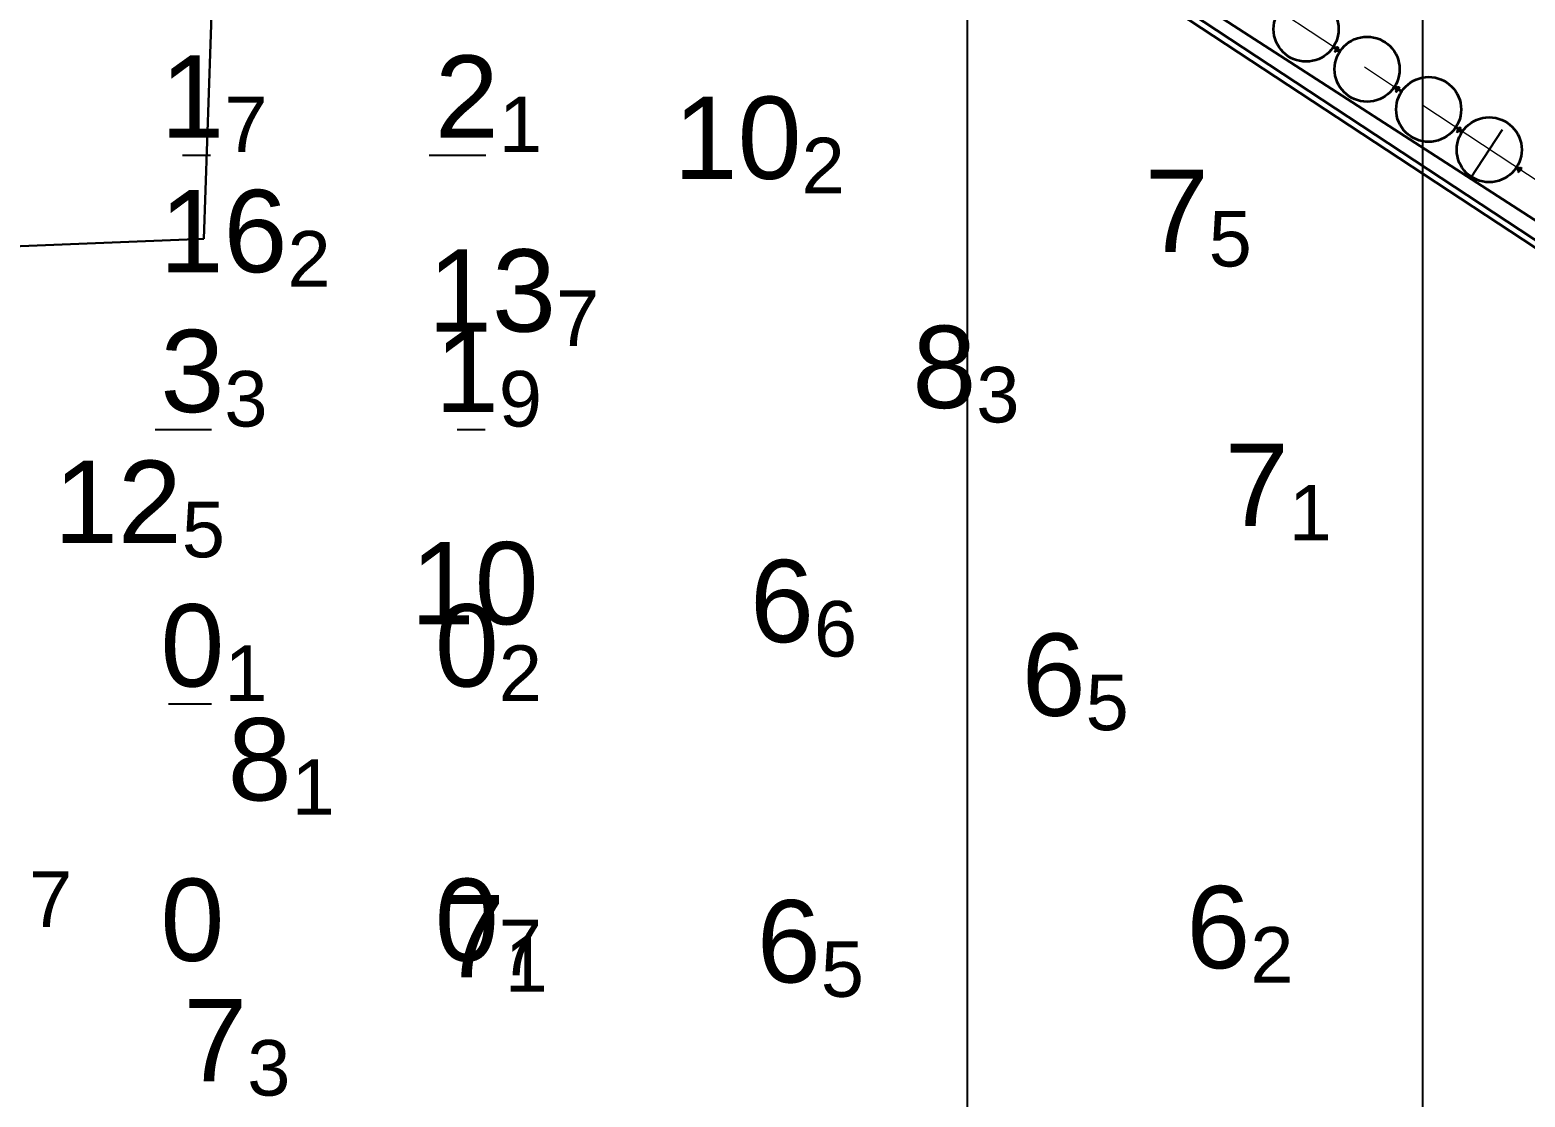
# Model space of a CAD drawing. Header units: millimetres. Extents: x 0 to 581027, y 0 to 6627194.
# Drawn here: x 580555.75 to 580588.44, y 6625676.12 to 6625699.46 of the extents above; entities that cross this region are included whole.
import ezdxf
from ezdxf.enums import TextEntityAlignment as Align

# ---------------------------------------------------------------- set-up
doc = ezdxf.new("R2010")
doc.units = ezdxf.units.MM
doc.linetypes.add('CENTERX2', pattern=[20.32, 12.7, -2.54, 2.54, -2.54])
doc.linetypes.add('CONTINOUS', pattern=[0])
doc.layers.add('Soundings_1000', color=7, linetype='Continuous', true_color=0x000000)
doc.layers.add('soundings_diff', color=7, linetype='Continuous', true_color=0x000000)
for name, color, linetype in [('tiff', 7, 'Continuous'), ('tiff17.2', 7, 'Continuous'), ('Этап 4.2 верхняя бровка', 7, 'Continuous'), ('Этап 4.2 рабочая прорезь', 7, 'Continuous'), ('Этап 5.2 верхняя бровка', 7, 'Continuous'), ('Этап 5.2 нижняя бровка', 7, 'Continuous')]:
    doc.layers.add(name, color=color, linetype=linetype)
for name, color, linetype, lineweight in [('ГР_Верх_строение', 250, 'CONTINOUS', 30), ('ГР_Причал 4_фасон_проф_2415', 80, 'Continuous', 25), ('ГР_Причал 4_ШТС7_1а', 20, 'Continuous', 35), ('ГР_Причал 5_оси', 253, 'CENTERX2', 25), ('ГР_Разбивочная ось', 2, 'CENTERX2', 13), ('ГР_Фасонный профиль 2415', 3, 'Continuous', 35), ('ГР_Фасонный профиль 2416', 60, 'Continuous', 35), ('ГР_ШТС1_1а', 4, 'Continuous', 35), ('ГР_ШТС3д_1а', 111, 'Continuous', 35)]:
    doc.layers.add(name, color=color, linetype=linetype, lineweight=lineweight)
doc.styles.get("Standard").update_dxf_attribs({"font": 'arial.ttf'})
picture_1 = doc.add_image_def('image2.tif', size_in_pixel=(3838, 2796))
picture_2 = doc.add_image_def('image3.tif', size_in_pixel=(3838, 2796))
picture_3 = doc.add_image_def('image4.tif', size_in_pixel=(2844, 2049))

msp = doc.modelspace()

# ---------------------------------------------------------------- linework, layer by layer
at = {"layer": 'Defpoints', "ltscale": 0.5, "extrusion": (-3.16225e-05, -2.58101e-05, 1), "elevation": -3.288}
for points in [[(580584.28, 6625698.98), (580584.28, 6625698.98), (580584.28, 6625698.98), (580584.28, 6625698.98), (580584.36, 6625699.1)], [(580585.62, 6625698.1), (580585.62, 6625698.1), (580585.62, 6625698.1), (580585.62, 6625698.1), (580585.7, 6625698.22)], [(580586.95, 6625697.22), (580586.95, 6625697.22), (580586.95, 6625697.22), (580586.95, 6625697.22), (580587.03, 6625697.34)], [(580588.29, 6625696.34), (580588.29, 6625696.34), (580588.29, 6625696.34), (580588.29, 6625696.34), (580588.37, 6625696.46)]]:
    msp.add_lwpolyline(points, dxfattribs=at)
at = {"layer": 'Defpoints', "ltscale": 0.5, "extrusion": (1.66525e-07, 4.28526e-05, 1), "elevation": 1.234}
msp.add_lwpolyline([(580584.28, 6625698.98), (580584.28, 6625698.98), (580584.28, 6625698.98), (580584.28, 6625698.98), (580584.36, 6625699.1)], dxfattribs=at)
at = {"layer": 'Defpoints', "ltscale": 0.5, "extrusion": (-4.67312e-06, 9.10275e-06, 1), "elevation": -0.118}
for points in [[(580585.62, 6625698.1), (580585.62, 6625698.1), (580585.62, 6625698.1), (580585.62, 6625698.1), (580585.7, 6625698.22)], [(580586.95, 6625697.22), (580586.95, 6625697.22), (580586.95, 6625697.22), (580586.95, 6625697.22), (580587.03, 6625697.34)]]:
    msp.add_lwpolyline(points, dxfattribs=at)
at = {"layer": 'soundings_diff', "color": 18, "true_color": 0x000000}
for p, q in [((580559.086, 6625696.722, -1.68), (580559.699, 6625696.722, -1.68)), ((580564.481, 6625696.722, -2.11), (580565.719, 6625696.722, -2.11)), ((580558.486, 6625690.722, -3.34), (580559.719, 6625690.722, -3.34)), ((580565.086, 6625690.722, -1.93), (580565.699, 6625690.722, -1.93)), ((580558.78, 6625684.722, -0.08), (580559.719, 6625684.722, -0.08))]:
    msp.add_line(p, q, dxfattribs=at)
at = {"layer": 'ГР_Верх_строение', "color": 6, "ltscale": 10, "elevation": 0}
msp.add_lwpolyline([(580875.68, 6625540.31), (580823.2, 6625540.31), (580560.198, 6625713.617)], dxfattribs=at)
at = {"layer": 'ГР_Причал 4_фасон_проф_2415', "extrusion": (-4.67312e-06, 9.10275e-06, 1), "elevation": -0.118}
for points in [[(580585.64, 6625698.16, 0.414214), (580585.64, 6625698.15), (580585.65, 6625698.15, 0.376367), (580585.65, 6625698.15), (580585.65, 6625698.15, -0.57735), (580585.66, 6625698.16), (580585.71, 6625698.12, -0.339454), (580585.72, 6625698.11), (580585.71, 6625698.11, 0.339454), (580585.72, 6625698.1, 0.414214), (580585.72, 6625698.1, -0.135884), (580585.73, 6625698.12, -0.135884), (580585.74, 6625698.13, 0.414214), (580585.74, 6625698.13, 0.339454), (580585.73, 6625698.13), (580585.73, 6625698.13, -0.339454), (580585.72, 6625698.13), (580585.66, 6625698.17, -0.57735), (580585.66, 6625698.17), (580585.67, 6625698.18, 0.287204), (580585.67, 6625698.18), (580585.66, 6625698.18, 0.414214), (580585.65, 6625698.18)], [(580587, 6625697.27, -0.414214), (580586.99, 6625697.26), (580586.98, 6625697.27, -0.376367), (580586.98, 6625697.27), (580586.99, 6625697.27, 0.57735), (580586.99, 6625697.28), (580586.93, 6625697.32, 0.339454), (580586.92, 6625697.32), (580586.92, 6625697.31, -0.339454), (580586.91, 6625697.31, -0.414214), (580586.91, 6625697.32, 0.135884), (580586.92, 6625697.33, 0.135884), (580586.93, 6625697.35, -0.414214), (580586.93, 6625697.35, -0.339454), (580586.94, 6625697.34), (580586.93, 6625697.33, 0.339454), (580586.94, 6625697.33), (580586.99, 6625697.29, 0.57735), (580587, 6625697.29), (580587, 6625697.3, -0.287204), (580587, 6625697.3), (580587.01, 6625697.3, -0.414214), (580587.01, 6625697.28)]]:
    msp.add_lwpolyline(points, format="xyb", close=True, dxfattribs=at)
at = {"layer": 'ГР_Причал 4_ШТС7_1а', "extrusion": (-4.67312e-06, 9.10275e-06, 1)}
msp.add_circle((580586.33, 6625697.72, -0.12), 0.71, dxfattribs=at)
at = {"layer": 'ГР_Причал 5_оси', "linetype": 'CENTERX2', "ltscale": 0.1, "extrusion": (-0.000133106, 8.77272e-05, 1)}
msp.add_line((580587.25, 6625696.22), (580588.07, 6625697.47), dxfattribs=at)
at = {"layer": 'ГР_Разбивочная ось', "ltscale": 0.3, "elevation": 0}
msp.add_lwpolyline([(580880.21, 6625541.41), (580823.53, 6625541.41), (580561.41, 6625714.14)], dxfattribs=at)
at = {"layer": 'ГР_Фасонный профиль 2415', "extrusion": (1.66525e-07, 4.28526e-05, 1), "elevation": 1.234}
msp.add_lwpolyline([(580584.33, 6625699.03, -0.414214), (580584.32, 6625699.02), (580584.31, 6625699.03, -0.376367), (580584.31, 6625699.03), (580584.32, 6625699.03, 0.57735), (580584.32, 6625699.04), (580584.26, 6625699.08, 0.339454), (580584.25, 6625699.08), (580584.25, 6625699.07, -0.339454), (580584.24, 6625699.07, -0.414214), (580584.24, 6625699.08, 0.135884), (580584.25, 6625699.09, 0.135884), (580584.26, 6625699.11, -0.414214), (580584.26, 6625699.11, -0.339454), (580584.27, 6625699.1), (580584.26, 6625699.09, 0.339454), (580584.27, 6625699.09), (580584.32, 6625699.05, 0.57735), (580584.33, 6625699.05), (580584.33, 6625699.06, -0.287204), (580584.33, 6625699.06), (580584.34, 6625699.06, -0.414214), (580584.34, 6625699.04)], format="xyb", close=True, dxfattribs=at)
at = {"layer": 'ГР_Фасонный профиль 2416', "extrusion": (-3.16225e-05, -2.58101e-05, 1), "elevation": -3.288}
for points in [[(580584.34, 6625699.03), (580584.33, 6625699.02, -0.414214), (580584.32, 6625699.02), (580584.31, 6625699.02, -0.482551), (580584.31, 6625699.03), (580584.32, 6625699.03, 0.414214), (580584.31, 6625699.04), (580584.31, 6625699.04, 0.414214), (580584.3, 6625699.04), (580584.3, 6625699.04, 0.414214), (580584.31, 6625699.01), (580584.31, 6625699.01, 0.296184), (580584.34, 6625699.01, -0.414214), (580584.36, 6625699.01), (580584.38, 6625699, -0.339454), (580584.38, 6625698.99), (580584.38, 6625698.99, 0.339454), (580584.38, 6625698.98, 0.414214), (580584.39, 6625698.98, -0.135884), (580584.39, 6625699, -0.135884), (580584.41, 6625699.01, 0.414214), (580584.4, 6625699.01, 0.339454), (580584.39, 6625699.01), (580584.39, 6625699.01, -0.339454), (580584.38, 6625699.01), (580584.36, 6625699.02, -0.414214), (580584.36, 6625699.04, 0.296184), (580584.35, 6625699.07), (580584.34, 6625699.07, 0.414214), (580584.32, 6625699.07), (580584.32, 6625699.07, 0.414214), (580584.32, 6625699.05), (580584.33, 6625699.05, 0.414214), (580584.33, 6625699.05), (580584.33, 6625699.06, -0.482551), (580584.34, 6625699.06), (580584.34, 6625699.06, -0.414214), (580584.34, 6625699.04)], [(580585.64, 6625698.17), (580585.64, 6625698.16, 0.414214), (580585.64, 6625698.15), (580585.64, 6625698.15, 0.482551), (580585.65, 6625698.15), (580585.65, 6625698.15, -0.414214), (580585.65, 6625698.15), (580585.66, 6625698.15, -0.414214), (580585.66, 6625698.14), (580585.66, 6625698.14, -0.414214), (580585.64, 6625698.14), (580585.63, 6625698.14, -0.296184), (580585.62, 6625698.16, 0.414214), (580585.62, 6625698.18), (580585.59, 6625698.2, 0.339454), (580585.59, 6625698.2), (580585.59, 6625698.19, -0.339454), (580585.57, 6625698.19, -0.414214), (580585.57, 6625698.2, 0.135884), (580585.59, 6625698.21, 0.135884), (580585.59, 6625698.23, -0.414214), (580585.6, 6625698.23, -0.339454), (580585.6, 6625698.22), (580585.6, 6625698.21, 0.339454), (580585.6, 6625698.21), (580585.62, 6625698.19, 0.414214), (580585.64, 6625698.2, -0.296184), (580585.67, 6625698.2), (580585.67, 6625698.19, -0.414214), (580585.68, 6625698.17), (580585.68, 6625698.17, -0.414214), (580585.67, 6625698.17), (580585.66, 6625698.17, -0.414214), (580585.66, 6625698.17), (580585.67, 6625698.18, 0.482551), (580585.67, 6625698.18), (580585.66, 6625698.19, 0.414214), (580585.65, 6625698.18)], [(580587.01, 6625697.27), (580587, 6625697.26, -0.414214), (580586.99, 6625697.26), (580586.98, 6625697.26, -0.482551), (580586.98, 6625697.27), (580586.99, 6625697.27, 0.414214), (580586.99, 6625697.28), (580586.98, 6625697.28, 0.414214), (580586.97, 6625697.28), (580586.97, 6625697.28, 0.414214), (580586.98, 6625697.25), (580586.98, 6625697.25, 0.296184), (580587.01, 6625697.25, -0.414214), (580587.03, 6625697.25), (580587.05, 6625697.24, -0.339454), (580587.05, 6625697.23), (580587.05, 6625697.23, 0.339454), (580587.05, 6625697.22, 0.414214), (580587.06, 6625697.22, -0.135884), (580587.06, 6625697.24, -0.135884), (580587.08, 6625697.25, 0.414214), (580587.08, 6625697.25, 0.339454), (580587.06, 6625697.25), (580587.06, 6625697.25, -0.339454), (580587.06, 6625697.25), (580587.03, 6625697.26, -0.414214), (580587.03, 6625697.28, 0.296184), (580587.02, 6625697.31), (580587.01, 6625697.31, 0.414214), (580586.99, 6625697.31), (580586.99, 6625697.31, 0.414214), (580586.99, 6625697.29), (580587, 6625697.29, 0.414214), (580587, 6625697.29), (580587, 6625697.3, -0.482551), (580587.01, 6625697.3), (580587.01, 6625697.3, -0.414214), (580587.02, 6625697.28)], [(580588.31, 6625696.41), (580588.31, 6625696.4, 0.414214), (580588.31, 6625696.39), (580588.31, 6625696.39, 0.482551), (580588.32, 6625696.39), (580588.32, 6625696.39, -0.414214), (580588.32, 6625696.39), (580588.33, 6625696.39, -0.414214), (580588.33, 6625696.38), (580588.33, 6625696.38, -0.414214), (580588.31, 6625696.38), (580588.3, 6625696.38, -0.296184), (580588.29, 6625696.4, 0.414214), (580588.29, 6625696.42), (580588.27, 6625696.44, 0.339454), (580588.26, 6625696.44), (580588.26, 6625696.43, -0.339454), (580588.25, 6625696.43, -0.414214), (580588.24, 6625696.44, 0.135884), (580588.26, 6625696.45, 0.135884), (580588.26, 6625696.47, -0.414214), (580588.27, 6625696.47, -0.339454), (580588.27, 6625696.46), (580588.27, 6625696.45, 0.339454), (580588.27, 6625696.45), (580588.29, 6625696.43, 0.414214), (580588.32, 6625696.44, -0.296184), (580588.34, 6625696.44), (580588.35, 6625696.43, -0.414214), (580588.35, 6625696.41), (580588.35, 6625696.41, -0.414214), (580588.34, 6625696.41), (580588.34, 6625696.41, -0.414214), (580588.33, 6625696.41), (580588.34, 6625696.42, 0.482551), (580588.34, 6625696.42), (580588.33, 6625696.43, 0.414214), (580588.32, 6625696.42)]]:
    msp.add_lwpolyline(points, format="xyb", close=True, dxfattribs=at)
at = {"layer": 'ГР_ШТС1_1а', "extrusion": (-3.16225e-05, -2.58101e-05, 1)}
for centre in [(580584.99, 6625698.6, -3.29), (580587.66, 6625696.84, -3.29)]:
    msp.add_circle(centre, 0.71, dxfattribs=at)
at = {"layer": 'ГР_ШТС3д_1а', "extrusion": (1.66525e-07, 4.28526e-05, 1)}
msp.add_circle((580583.65, 6625699.48, 1.23), 0.71, dxfattribs=at)
at = {"layer": 'Этап 4.2 верхняя бровка', "color": 3, "lineweight": 30}
msp.add_lwpolyline([(580034.73, 6625732.44), (580219.34, 6625688.792), (580418.367, 6625666.452), (580558.329, 6625663.575), (580564.39, 6625663.686), (580570.177, 6625664.422), (580576.333, 6625665.998), (580582.312, 6625668.258), (580587.782, 6625671.436), (580592.516, 6625675.084), (580598.029, 6625680.194), (580602.668, 6625686.25), (580560.2, 6625713.67)], dxfattribs=at)
at = {"layer": 'Этап 4.2 рабочая прорезь', "color": 5, "lineweight": 30}
msp.add_lwpolyline([(580034.52, 6625734.46), (580034.73, 6625732.44), (580219.82, 6625707.79), (580339.37, 6625695.21), (580419.15, 6625689.18), (580559.55, 6625694.89), (580560.2, 6625713.67)], dxfattribs=at)
at = {"layer": 'Этап 5.2 верхняя бровка', "color": 3, "linetype": 'Continuous', "lineweight": 30}
msp.add_lwpolyline([(580025.73, 6625725.21), (580144.31, 6625626.85), (580198.01, 6625585.68), (580306.45, 6625503.96), (580380.3, 6625452.25, -0.007042), (580424.66, 6625424.55, -0.01078), (580452.97, 6625405.43, -0.000003), (580488.81, 6625380.08, -0.000055), (580490.46, 6625378.91, -0.000083), (580499.82, 6625372.28, 0.000042), (580518.49, 6625359.07, 0.014493), (580533.47, 6625349.1, 0.004205), (580586.34, 6625316.72, 0.045482), (580608.84, 6625305.84, 0.025712), (580650.9, 6625292.46, 0.178181), (580685.89, 6625295.84, 0.112994), (580728.34, 6625329.74), (580768.13, 6625390.9), (580811.37, 6625457.98), (580825.99, 6625484.4), (580843.64, 6625527.16)], format="xyb", dxfattribs=at)
at = {"layer": 'Этап 5.2 нижняя бровка', "color": 1, "lineweight": 30}
msp.add_lwpolyline([(580034.53, 6625734.49), (580560.2, 6625713.68), (580560.18, 6625713.46), (580823.18, 6625540.15), (580784.51, 6625481.76), (580737.88, 6625410.99), (580697.72, 6625350.06), (580412.01, 6625509.64), (580025.99, 6625725.17), (580032.37, 6625730.74), (580034.53, 6625734.49)], close=True, dxfattribs=at)

# ---------------------------------------------------------------- texts
at = {"layer": 'Soundings_1000', "color": 18, "true_color": 0x000000}
for s, p in [('10', (580572.62, 6625697.1, 10.2)), ('7', (580581.52, 6625695.5, 7.52)), ('16', (580561.38, 6625695.06, 16.2)), ('13', (580567.25, 6625693.76, 13.71)), ('8', (580576.44, 6625692.09, 8.32)), ('7', (580583.27, 6625689.51, 7.12)), ('12', (580559.07, 6625689.14, 12.46)), ('10', (580566.87, 6625687.36, 10.02)), ('6', (580572.89, 6625686.97, 6.63)), ('6', (580578.83, 6625685.36, 6.47)), ('8', (580561.47, 6625683.51, 8.09)), ('6', (580582.43, 6625679.84, 6.23)), ('7', (580566.13, 6625679.64, 7.07)), ('6', (580573.04, 6625679.53, 6.5)), ('7', (580560.5, 6625677.37, 7.28))]:
    msp.add_text(s, height=1.8, dxfattribs=at).set_placement(p, align=Align.MIDDLE_RIGHT)
for s, p in [('2', (580572.62, 6625697.1, 10.2)), ('5', (580581.52, 6625695.5, 7.52)), ('2', (580561.38, 6625695.06, 16.2)), ('7', (580567.25, 6625693.76, 13.71)), ('3', (580576.44, 6625692.09, 8.32)), ('1', (580583.27, 6625689.51, 7.12)), ('5', (580559.07, 6625689.14, 12.46)), ('6', (580572.89, 6625686.97, 6.63)), ('5', (580578.83, 6625685.36, 6.47)), ('1', (580561.47, 6625683.51, 8.09)), ('7', (580555.73, 6625681.06, 7.7)), ('1', (580566.13, 6625679.64, 7.07)), ('2', (580582.43, 6625679.84, 6.23)), ('5', (580573.04, 6625679.53, 6.5)), ('3', (580560.5, 6625677.37, 7.28))]:
    msp.add_text(s, height=1.215, dxfattribs=at).set_placement(p, align=Align.TOP_LEFT)
at = {"layer": 'soundings_diff', "color": 18, "true_color": 0x000000}
for s, p in [('2', (580566, 6625698, -2.11)), ('1', (580560, 6625698, -1.68)), ('3', (580560, 6625692, -3.34)), ('1', (580566, 6625692, -1.93)), ('0', (580560, 6625686, -0.08)), ('0', (580566, 6625686, 0.17)), ('0', (580560, 6625680, -0.01)), ('0', (580566, 6625680, 0.69))]:
    msp.add_text(s, height=1.8, dxfattribs=at).set_placement(p, align=Align.MIDDLE_RIGHT)
for s, p in [('7', (580560, 6625698, -1.68)), ('1', (580566, 6625698, -2.11)), ('3', (580560, 6625692, -3.34)), ('9', (580566, 6625692, -1.93)), ('1', (580560, 6625686, -0.08)), ('2', (580566, 6625686, 0.17)), ('7', (580566, 6625680, 0.69))]:
    msp.add_text(s, height=1.215, dxfattribs=at).set_placement(p, align=Align.TOP_LEFT)

# ---------------------------------------------------------------- pictures from other files: only their frames are drawn
at = {"layer": 'soundings_diff', "color": 7, "true_color": 0xffffff}
image = msp.add_image(picture_3, insert=(580007.44, 6625621.283), size_in_units=(568.8, 409.8), dxfattribs=at)
image.dxf.flags = 7
at = {"layer": 'tiff', "color": 7, "true_color": 0xffffff}
image = msp.add_image(picture_1, insert=(580010.501, 6625614.779), size_in_units=(575.697, 419.398), dxfattribs=dict(at, brightness=70))
image.dxf.flags = 7
at = {"layer": 'tiff17.2', "color": 7, "true_color": 0xffffff}
image = msp.add_image(picture_2, insert=(580010.501, 6625614.779), size_in_units=(575.697, 419.398), dxfattribs=dict(at, brightness=70))
image.dxf.flags = 7

doc.saveas('drawing.dxf')
